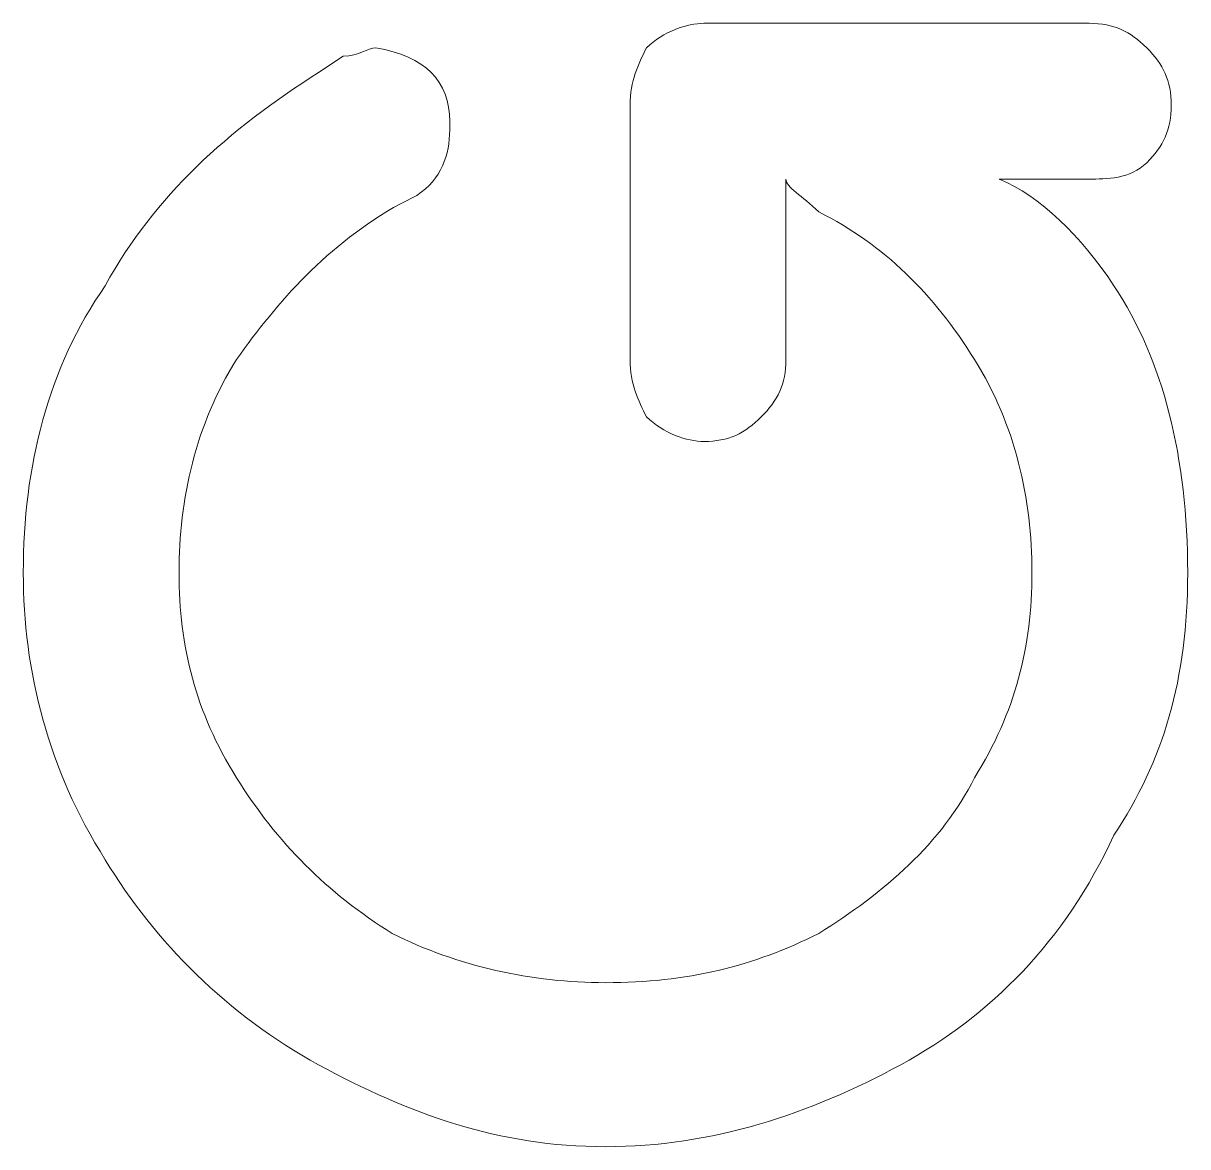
# Model space of a CAD drawing. Header units: inches. Extents: x -1525 to 612, y 0 to 1008.
# Drawn here: x 524.64 to 533.16, y 835.74 to 843.96 of the extents above; entities that cross this region are included whole.
import ezdxf

# ---------------------------------------------------------------- set-up
doc = ezdxf.new("R2010")
doc.units = ezdxf.units.IN
doc.header["$MEASUREMENT"] = 0
doc.layers.add('Layer 1', color=7, linetype='Continuous', lineweight=0)

# ---------------------------------------------------------------- blocks, each defined once
blk = doc.blocks.new('Block_33')
at = {"layer": 'Layer 1'}
blk.add_open_spline([(527.52, 842.7), (527.52, 842.7), (527.4, 842.64), (527.4, 842.64), (526.86, 842.34), (526.5, 841.92), (526.2, 841.5), (525.9, 841.02), (525.78, 840.48), (525.78, 839.94), (525.78, 839.4), (525.9, 838.92), (526.2, 838.44), (526.5, 837.96), (526.86, 837.6), (527.34, 837.3), (527.82, 837.06), (528.36, 836.94), (528.9, 836.94), (529.5, 836.94), (529.98, 837.06), (530.46, 837.3), (530.94, 837.6), (531.36, 837.96), (531.6, 838.44), (531.9, 838.92), (532.02, 839.4), (532.02, 839.94), (532.02, 840.48), (531.9, 841.02), (531.6, 841.5), (531.3, 841.98), (530.94, 842.34), (530.46, 842.58), (530.34, 842.7), (530.22, 842.7599), (530.22, 842.8199), (530.22, 842.8199), (530.22, 841.5), (530.22, 841.5), (530.22, 841.3199), (530.16, 841.2), (530.04, 841.08), (529.92, 840.96), (529.8, 840.9), (529.62, 840.9), (529.5, 840.9), (529.32, 840.96), (529.2, 841.08), (529.14, 841.2), (529.08, 841.3199), (529.08, 841.5), (529.08, 841.5), (529.08, 843.36), (529.08, 843.36), (529.08, 843.54), (529.14, 843.66), (529.2, 843.78), (529.32, 843.9), (529.5, 843.96), (529.62, 843.96), (529.62, 843.96), (532.44, 843.96), (532.44, 843.96), (532.62, 843.96), (532.74, 843.9), (532.86, 843.78), (532.98, 843.66), (533.04, 843.54), (533.04, 843.36), (533.04, 843.18), (532.98, 843.06), (532.86, 842.94), (532.74, 842.8199), (532.56, 842.8199), (532.44, 842.8199), (532.44, 842.8199), (531.78, 842.8199), (531.78, 842.8199), (532.08, 842.7), (532.38, 842.4), (532.62, 842.04), (532.98, 841.5), (533.16, 840.78), (533.16, 839.94), (533.16, 839.16), (532.98, 838.56), (532.62, 838.02), (532.26, 837.24), (531.72, 836.7), (531.06, 836.34), (530.4, 835.98), (529.68, 835.74), (528.9, 835.74), (528.12, 835.74), (527.46, 835.98), (526.8, 836.34), (526.14, 836.7), (525.6, 837.24), (525.24, 837.84), (524.82, 838.5), (524.64, 839.22), (524.64, 839.94), (524.64, 840.72), (524.82, 841.44), (525.24, 842.04), (525.6, 842.7), (526.14, 843.18), (526.8, 843.6), (526.8, 843.6), (526.98, 843.72), (526.98, 843.72), (527.1, 843.72), (527.16, 843.78), (527.22, 843.78), (527.58, 843.72), (527.76, 843.54), (527.76, 843.24), (527.76, 843.24), (527.76, 843.18), (527.76, 843.18), (527.76, 843), (527.7, 842.8199), (527.52, 842.7)], degree=3, knots=[0, 0, 0, 0, 1, 1, 1, 2, 2, 2, 3, 3, 3, 4, 4, 4, 5, 5, 5, 6, 6, 6, 7, 7, 7, 8, 8, 8, 9, 9, 9, 10, 10, 10, 11, 11, 11, 12, 12, 12, 13, 13, 13, 14, 14, 14, 15, 15, 15, 16, 16, 16, 17, 17, 17, 18, 18, 18, 19, 19, 19, 20, 20, 20, 21, 21, 21, 22, 22, 22, 23, 23, 23, 24, 24, 24, 25, 25, 25, 26, 26, 26, 27, 27, 27, 28, 28, 28, 29, 29, 29, 30, 30, 30, 31, 31, 31, 32, 32, 32, 33, 33, 33, 34, 34, 34, 35, 35, 35, 36, 36, 36, 37, 37, 37, 38, 38, 38, 39, 39, 39, 40, 40, 40, 41, 41, 41, 41], dxfattribs=at)
blk = doc.blocks.new('Block_32')
at = {"layer": 'Layer 1'}
blk.add_blockref('Block_33', (0, 0), dxfattribs=at)

msp = doc.modelspace()

# ---------------------------------------------------------------- block references
at = {"layer": 'Layer 1'}
msp.add_blockref('Block_32', (0, 0), dxfattribs=at)

doc.saveas('drawing.dxf')
